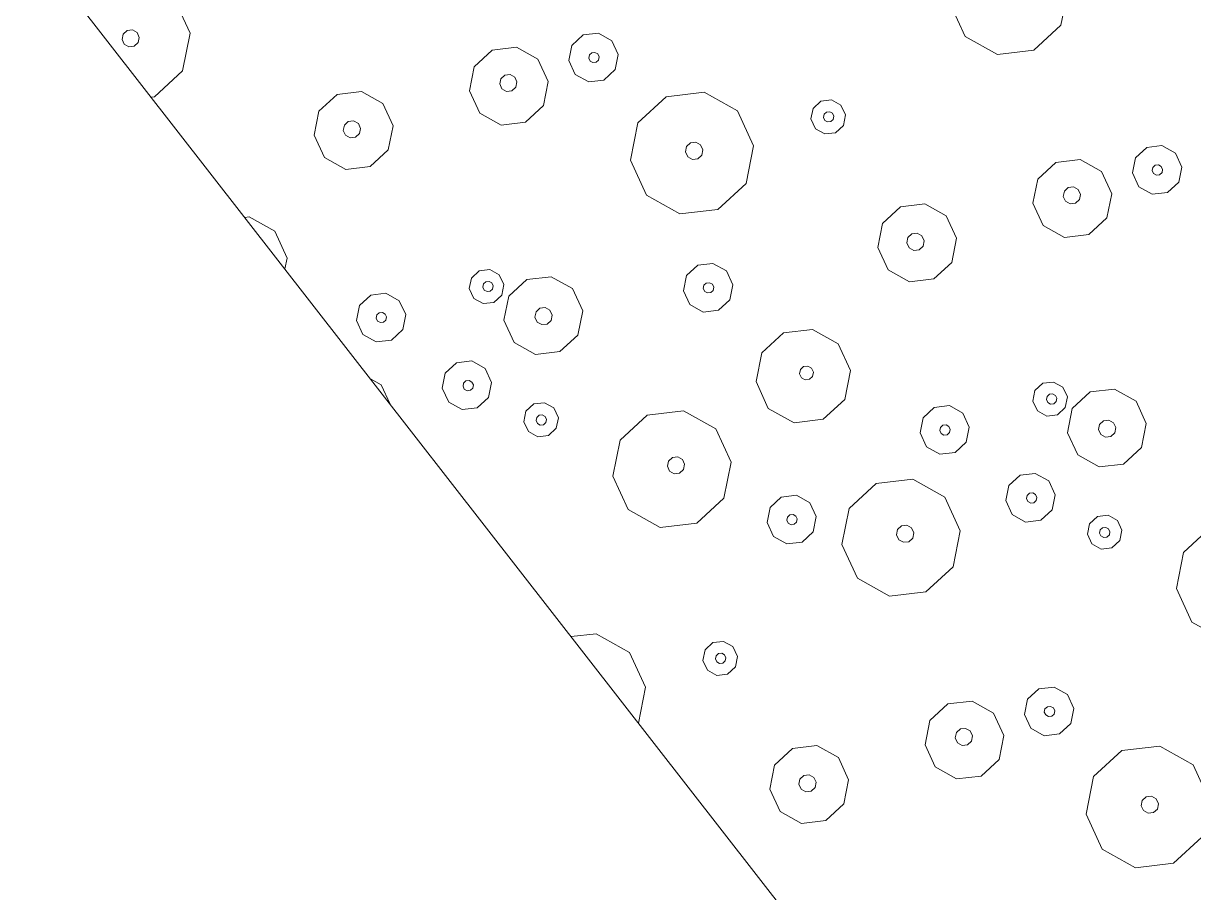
# Model space of a CAD drawing. Header units: metres. Extents: x -2858 to 512, y -1995 to 1252.
# Drawn here: x -504.186 to -500.411, y -103.709 to -100.906 of the extents above; entities that cross this region are included whole.
import ezdxf

# ---------------------------------------------------------------- set-up
doc = ezdxf.new("R2010")
doc.units = ezdxf.units.M
doc.layers.add('Calque commun', color=7, linetype='Continuous')

# ---------------------------------------------------------------- blocks, each defined once
blk = doc.blocks.new('pattern')
at = {"layer": 'Calque commun', "color": 54, "linetype": 'Continuous', "lineweight": 9}
for p, q in [((58.4446, 23.0469), (58.5676, 23.0352)), ((58.5676, 23.0352), (58.6603, 22.9534)), ((58.289, 22.8707), (58.3381, 22.9841)), ((58.6603, 22.9534), (58.6871, 22.8328)), ((58.4571, 22.8709), (58.472, 22.8796)), ((58.472, 22.8796), (58.4892, 22.878)), ((58.4892, 22.878), (58.5021, 22.8666)), ((58.3158, 22.7501), (58.289, 22.8707)), ((58.4502, 22.855), (58.4571, 22.8709)), ((58.4539, 22.8381), (58.4502, 22.855)), ((58.5059, 22.8497), (58.499, 22.8338)), ((58.5021, 22.8666), (58.5059, 22.8497)), ((58.4669, 22.8266), (58.4539, 22.8381)), ((58.4841, 22.825), (58.4669, 22.8266)), ((58.499, 22.8338), (58.4841, 22.825)), ((58.6871, 22.8328), (58.638, 22.7194)), ((58.4085, 22.6682), (58.3158, 22.7501)), ((58.638, 22.7194), (58.5315, 22.6565)), ((57.9229, 22.676), (57.9487, 22.5602)), ((58.5315, 22.6565), (58.4085, 22.6682)), ((57.9487, 22.5602), (57.9015, 22.4513)), ((58.3908, 22.4172), (58.4105, 22.4626)), ((58.4105, 22.4626), (58.4531, 22.4877)), ((58.4531, 22.4877), (58.5023, 22.483)), ((58.5023, 22.483), (58.5394, 22.4503)), ((57.9015, 22.4513), (57.7993, 22.391)), ((58.4572, 22.4216), (58.4661, 22.4269)), ((58.4661, 22.4269), (58.4765, 22.4259)), ((58.4765, 22.4259), (58.4842, 22.419)), ((58.5394, 22.4503), (58.5501, 22.402)), ((57.7993, 22.391), (57.6812, 22.4022)), ((58.4016, 22.3689), (58.3908, 22.4172)), ((58.453, 22.4121), (58.4572, 22.4216)), ((58.4553, 22.4019), (58.453, 22.4121)), ((58.4631, 22.3951), (58.4553, 22.4019)), ((58.4734, 22.3941), (58.4631, 22.3951)), ((58.4824, 22.3993), (58.4734, 22.3941)), ((58.4865, 22.4089), (58.4824, 22.3993)), ((58.4842, 22.419), (58.4865, 22.4089)), ((58.5501, 22.402), (58.5305, 22.3566)), ((58.6256, 22.3522), (58.6937, 22.3924)), ((58.6937, 22.3924), (58.7724, 22.3849)), ((58.4387, 22.3362), (58.4016, 22.3689)), ((58.5305, 22.3566), (58.4879, 22.3315)), ((58.5941, 22.2796), (58.6256, 22.3522)), ((58.7724, 22.3849), (58.8317, 22.3325)), ((58.4879, 22.3315), (58.4387, 22.3362)), ((58.8317, 22.3325), (58.8489, 22.2553)), ((58.6113, 22.2024), (58.5941, 22.2796)), ((58.6871, 22.2622), (58.694, 22.2781)), ((58.694, 22.2781), (58.7089, 22.2869)), ((58.7089, 22.2869), (58.7261, 22.2853)), ((58.7261, 22.2853), (58.7391, 22.2738)), ((58.7391, 22.2738), (58.7428, 22.2569)), ((58.6909, 22.2453), (58.6871, 22.2622)), ((58.7038, 22.2339), (58.6909, 22.2453)), ((58.736, 22.241), (58.7211, 22.2323)), ((58.7428, 22.2569), (58.736, 22.241)), ((58.8489, 22.2553), (58.8175, 22.1827)), ((57.8783, 22.1945), (57.9081, 22.2121)), ((57.9081, 22.2121), (57.9426, 22.2088)), ((57.9426, 22.2088), (57.9685, 22.1859)), ((58.6706, 22.15), (58.6113, 22.2024)), ((58.7211, 22.2323), (58.7038, 22.2339)), ((57.8645, 22.1628), (57.8783, 22.1945)), ((57.8721, 22.129), (57.8645, 22.1628)), ((57.904, 22.16), (57.9081, 22.1695)), ((57.9062, 22.1499), (57.904, 22.16)), ((57.9081, 22.1695), (57.917, 22.1748)), ((57.917, 22.1748), (57.9274, 22.1738)), ((57.9274, 22.1738), (57.9352, 22.167)), ((57.9352, 22.167), (57.9374, 22.1568)), ((57.9685, 22.1859), (57.976, 22.1522)), ((58.8175, 22.1827), (58.7494, 22.1425)), ((57.898, 22.1061), (57.8721, 22.129)), ((57.914, 22.143), (57.9062, 22.1499)), ((57.9244, 22.142), (57.914, 22.143)), ((57.9333, 22.1473), (57.9244, 22.142)), ((57.9374, 22.1568), (57.9333, 22.1473)), ((57.976, 22.1522), (57.9623, 22.1204)), ((58.7494, 22.1425), (58.6706, 22.15)), ((57.9325, 22.1028), (57.898, 22.1061)), ((57.9623, 22.1204), (57.9325, 22.1028)), ((59.0661, 22.0746), (59.1343, 22.1148)), ((59.1343, 22.1148), (59.213, 22.1073)), ((59.213, 22.1073), (59.2723, 22.055)), ((57.5696, 22.0235), (57.6377, 22.0637)), ((57.6377, 22.0637), (57.7164, 22.0562)), ((57.7164, 22.0562), (57.7757, 22.0038)), ((59.0347, 22.002), (59.0661, 22.0746)), ((59.2723, 22.055), (59.2895, 21.9778)), ((57.5381, 21.9509), (57.5696, 22.0235)), ((59.142, 22.0021), (59.1569, 22.0109)), ((59.1569, 22.0109), (59.1741, 22.0092)), ((59.1741, 22.0092), (59.1871, 21.9978)), ((57.7757, 22.0038), (57.7929, 21.9266)), ((57.9373, 21.9578), (57.9799, 21.983)), ((57.9799, 21.983), (58.0291, 21.9783)), ((58.0291, 21.9783), (58.0662, 21.9456)), ((59.0519, 21.9248), (59.0347, 22.002)), ((59.1351, 21.9862), (59.142, 22.0021)), ((59.1389, 21.9693), (59.1351, 21.9862)), ((59.1908, 21.9809), (59.184, 21.965)), ((59.1871, 21.9978), (59.1908, 21.9809)), ((59.2895, 21.9778), (59.258, 21.9052)), ((57.5553, 21.8737), (57.5381, 21.9509)), ((57.6383, 21.9432), (57.6452, 21.9591)), ((57.6421, 21.9263), (57.6383, 21.9432)), ((57.6452, 21.9591), (57.6601, 21.9679)), ((57.6601, 21.9679), (57.6774, 21.9662)), ((57.6774, 21.9662), (57.6903, 21.9548)), ((57.6941, 21.9379), (57.6872, 21.922)), ((57.6903, 21.9548), (57.6941, 21.9379)), ((57.9176, 21.9125), (57.9373, 21.9578)), ((58.0662, 21.9456), (58.0769, 21.8973)), ((59.1518, 21.9578), (59.1389, 21.9693)), ((59.1691, 21.9562), (59.1518, 21.9578)), ((59.184, 21.965), (59.1691, 21.9562)), ((57.6551, 21.9149), (57.6421, 21.9263)), ((57.6723, 21.9132), (57.6551, 21.9149)), ((57.6872, 21.922), (57.6723, 21.9132)), ((57.7929, 21.9266), (57.7615, 21.854)), ((57.9284, 21.8642), (57.9176, 21.9125)), ((57.9785, 21.9103), (57.9827, 21.9198)), ((57.9808, 21.9001), (57.9785, 21.9103)), ((57.9886, 21.8933), (57.9808, 21.9001)), ((57.9827, 21.9198), (57.9916, 21.9251)), ((57.9916, 21.9251), (58.0019, 21.9241)), ((58.0078, 21.8976), (57.9989, 21.8923)), ((58.0019, 21.9241), (58.0097, 21.9172)), ((58.012, 21.9071), (58.0078, 21.8976)), ((58.0097, 21.9172), (58.012, 21.9071)), ((58.0769, 21.8973), (58.0572, 21.8519)), ((59.1112, 21.8725), (59.0519, 21.9248)), ((59.258, 21.9052), (59.1899, 21.865)), ((57.6146, 21.8213), (57.5553, 21.8737)), ((57.9654, 21.8315), (57.9284, 21.8642)), ((57.9989, 21.8923), (57.9886, 21.8933)), ((58.2277, 21.8071), (58.3299, 21.8674)), ((58.3299, 21.8674), (58.448, 21.8561)), ((59.1899, 21.865), (59.1112, 21.8725)), ((57.6934, 21.8138), (57.6146, 21.8213)), ((57.7615, 21.854), (57.6934, 21.8138)), ((58.0147, 21.8268), (57.9654, 21.8315)), ((58.0572, 21.8519), (58.0147, 21.8268)), ((58.448, 21.8561), (58.5369, 21.7776)), ((57.6759, 21.777), (57.7057, 21.7946)), ((57.7057, 21.7946), (57.7402, 21.7913)), ((57.7402, 21.7913), (57.7661, 21.7684)), ((58.1805, 21.6982), (58.2277, 21.8071)), ((57.6621, 21.7453), (57.6759, 21.777)), ((57.6697, 21.7115), (57.6621, 21.7453)), ((57.6978, 21.7449), (57.7019, 21.7544)), ((57.7, 21.7347), (57.6978, 21.7449)), ((57.7019, 21.7544), (57.7109, 21.7597)), ((57.7109, 21.7597), (57.7212, 21.7587)), ((57.7212, 21.7587), (57.729, 21.7518)), ((57.729, 21.7518), (57.7312, 21.7417)), ((57.7661, 21.7684), (57.7736, 21.7346)), ((58.5369, 21.7776), (58.5627, 21.6618)), ((57.6956, 21.6886), (57.6697, 21.7115)), ((57.7078, 21.7279), (57.7, 21.7347)), ((57.7182, 21.7269), (57.7078, 21.7279)), ((57.7271, 21.7322), (57.7182, 21.7269)), ((57.7312, 21.7417), (57.7271, 21.7322)), ((57.7736, 21.7346), (57.7599, 21.7029)), ((58.3326, 21.6998), (58.3475, 21.7086)), ((58.3475, 21.7086), (58.3648, 21.707)), ((58.3648, 21.707), (58.3778, 21.6956)), ((57.7301, 21.6853), (57.6956, 21.6886)), ((57.7599, 21.7029), (57.7301, 21.6853)), ((58.2063, 21.5824), (58.1805, 21.6982)), ((58.3258, 21.684), (58.3326, 21.6998)), ((58.3295, 21.6671), (58.3258, 21.684)), ((58.3815, 21.6787), (58.3746, 21.6628)), ((58.3778, 21.6956), (58.3815, 21.6787)), ((57.9592, 21.606), (58.0018, 21.6311)), ((58.0018, 21.6311), (58.051, 21.6264)), ((58.3425, 21.6556), (58.3295, 21.6671)), ((58.3597, 21.654), (58.3425, 21.6556)), ((58.3746, 21.6628), (58.3597, 21.654)), ((58.5627, 21.6618), (58.5155, 21.5529)), ((57.9396, 21.5606), (57.9592, 21.606)), ((58.051, 21.6264), (58.0881, 21.5937)), ((58.0881, 21.5937), (58.0988, 21.5455)), ((56.8577, 21.512), (56.8773, 21.5574)), ((56.8773, 21.5574), (56.9199, 21.5825)), ((56.9199, 21.5825), (56.9691, 21.5778)), ((56.9691, 21.5778), (57.0062, 21.5451)), ((57.9503, 21.5124), (57.9396, 21.5606)), ((58.0018, 21.5555), (58.0059, 21.565)), ((58.004, 21.5454), (58.0018, 21.5555)), ((58.0059, 21.565), (58.0148, 21.5703)), ((58.0148, 21.5703), (58.0252, 21.5693)), ((58.0252, 21.5693), (58.0329, 21.5625)), ((58.0329, 21.5625), (58.0352, 21.5523)), ((58.2952, 21.5038), (58.2063, 21.5824)), ((59.0089, 21.5421), (59.0387, 21.5597)), ((59.0387, 21.5597), (59.0732, 21.5564)), ((59.0732, 21.5564), (59.0991, 21.5335)), ((56.924, 21.5164), (56.9329, 21.5217)), ((56.9329, 21.5217), (56.9433, 21.5207)), ((56.9433, 21.5207), (56.9511, 21.5138)), ((57.0062, 21.5451), (57.017, 21.4968)), ((58.0118, 21.5385), (58.004, 21.5454)), ((58.0221, 21.5375), (58.0118, 21.5385)), ((58.0311, 21.5428), (58.0221, 21.5375)), ((58.0352, 21.5523), (58.0311, 21.5428)), ((58.0988, 21.5455), (58.0792, 21.5001)), ((58.5155, 21.5529), (58.4134, 21.4926)), ((58.9951, 21.5103), (59.0089, 21.5421)), ((59.0371, 21.517), (59.046, 21.5223)), ((59.046, 21.5223), (59.0563, 21.5213)), ((59.0563, 21.5213), (59.0641, 21.5144)), ((59.0991, 21.5335), (59.1066, 21.4997)), ((56.8684, 21.4637), (56.8577, 21.512)), ((56.9199, 21.5069), (56.924, 21.5164)), ((56.9221, 21.4967), (56.9199, 21.5069)), ((56.9299, 21.4899), (56.9221, 21.4967)), ((56.9402, 21.4889), (56.9299, 21.4899)), ((56.9492, 21.4942), (56.9402, 21.4889)), ((56.9533, 21.5037), (56.9492, 21.4942)), ((56.9511, 21.5138), (56.9533, 21.5037)), ((57.017, 21.4968), (56.9973, 21.4515)), ((57.0924, 21.447), (57.1605, 21.4872)), ((57.1605, 21.4872), (57.2393, 21.4797)), ((57.2393, 21.4797), (57.2986, 21.4273)), ((57.9874, 21.4797), (57.9503, 21.5124)), ((58.0366, 21.475), (57.9874, 21.4797)), ((58.0792, 21.5001), (58.0366, 21.475)), ((58.4134, 21.4926), (58.2952, 21.5038)), ((59.0027, 21.4766), (58.9951, 21.5103)), ((59.0329, 21.5075), (59.0371, 21.517)), ((59.0352, 21.4974), (59.0329, 21.5075)), ((59.043, 21.4905), (59.0352, 21.4974)), ((59.0533, 21.4895), (59.043, 21.4905)), ((59.0622, 21.4948), (59.0533, 21.4895)), ((59.0664, 21.5043), (59.0622, 21.4948)), ((59.0641, 21.5144), (59.0664, 21.5043)), ((59.1066, 21.4997), (59.0929, 21.468)), ((56.9055, 21.431), (56.8684, 21.4637)), ((56.9973, 21.4515), (56.9547, 21.4263)), ((57.0609, 21.3744), (57.0924, 21.447)), ((58.5035, 21.431), (58.5461, 21.4562)), ((58.5461, 21.4562), (58.5953, 21.4515)), ((58.5953, 21.4515), (58.6324, 21.4188)), ((59.0286, 21.4537), (59.0027, 21.4766)), ((59.0631, 21.4504), (59.0286, 21.4537)), ((59.0929, 21.468), (59.0631, 21.4504)), ((59.2806, 21.3877), (59.3822, 21.4477)), ((56.9547, 21.4263), (56.9055, 21.431)), ((57.2986, 21.4273), (57.3158, 21.3501)), ((58.4839, 21.3857), (58.5035, 21.431)), ((58.6324, 21.4188), (58.6432, 21.3705)), ((57.0781, 21.2972), (57.0609, 21.3744)), ((57.1539, 21.357), (57.1608, 21.3729)), ((57.1608, 21.3729), (57.1757, 21.3817)), ((57.1757, 21.3817), (57.1929, 21.3801)), ((57.1929, 21.3801), (57.2059, 21.3686)), ((57.2059, 21.3686), (57.2097, 21.3517)), ((58.4946, 21.3374), (58.4839, 21.3857)), ((58.5461, 21.3805), (58.5502, 21.3901)), ((58.5483, 21.3704), (58.5461, 21.3805)), ((58.5561, 21.3635), (58.5483, 21.3704)), ((58.5502, 21.3901), (58.5591, 21.3953)), ((58.5591, 21.3953), (58.5695, 21.3944)), ((58.5754, 21.3678), (58.5664, 21.3626)), ((58.5695, 21.3944), (58.5773, 21.3875)), ((58.5795, 21.3774), (58.5754, 21.3678)), ((58.5773, 21.3875), (58.5795, 21.3774)), ((58.6432, 21.3705), (58.6235, 21.3251)), ((59.2314, 21.2743), (59.2806, 21.3877)), ((57.1577, 21.3402), (57.1539, 21.357)), ((57.1707, 21.3287), (57.1577, 21.3402)), ((57.1879, 21.3271), (57.1707, 21.3287)), ((57.2028, 21.3359), (57.1879, 21.3271)), ((57.2097, 21.3517), (57.2028, 21.3359)), ((57.3158, 21.3501), (57.2843, 21.2775)), ((58.5317, 21.3047), (58.4946, 21.3374)), ((58.5664, 21.3626), (58.5561, 21.3635)), ((57.1374, 21.2448), (57.0781, 21.2972)), ((58.5809, 21.3), (58.5317, 21.3047)), ((58.6235, 21.3251), (58.5809, 21.3)), ((57.2843, 21.2775), (57.2162, 21.2373)), ((59.2583, 21.1537), (59.2314, 21.2743)), ((57.2162, 21.2373), (57.1374, 21.2448)), ((58.0786, 21.199), (58.1603, 21.2473)), ((58.1603, 21.2473), (58.2548, 21.2383)), ((58.2548, 21.2383), (58.326, 21.1755)), ((57.533, 21.1694), (57.6011, 21.2096)), ((57.6011, 21.2096), (57.6798, 21.2021)), ((57.6798, 21.2021), (57.7391, 21.1498)), ((58.0408, 21.1119), (58.0786, 21.199)), ((57.5015, 21.0968), (57.533, 21.1694)), ((57.7391, 21.1498), (57.7563, 21.0726)), ((58.326, 21.1755), (58.3467, 21.0828)), ((58.5561, 21.1091), (58.6583, 21.1694)), ((58.6583, 21.1694), (58.7765, 21.1582)), ((58.7765, 21.1582), (58.8654, 21.0796)), ((59.3193, 21.0999), (59.2583, 21.1537)), ((57.6088, 21.0969), (57.6237, 21.1057)), ((57.6237, 21.1057), (57.6409, 21.104)), ((57.6409, 21.104), (57.6539, 21.0926)), ((58.0615, 21.0193), (58.0408, 21.1119)), ((58.1571, 21.1006), (58.1626, 21.1133)), ((58.1626, 21.1133), (58.1745, 21.1203)), ((58.1745, 21.1203), (58.1883, 21.119)), ((58.1883, 21.119), (58.1987, 21.1098)), ((58.1987, 21.1098), (58.2017, 21.0963)), ((58.5089, 21.0002), (58.5561, 21.1091)), ((57.5187, 21.0196), (57.5015, 21.0968)), ((57.6019, 21.081), (57.6088, 21.0969)), ((57.6057, 21.0641), (57.6019, 21.081)), ((57.6577, 21.0757), (57.6508, 21.0598)), ((57.6539, 21.0926), (57.6577, 21.0757)), ((57.7563, 21.0726), (57.7249, 21)), ((58.1601, 21.0871), (58.1571, 21.1006)), ((58.1705, 21.0779), (58.1601, 21.0871)), ((58.1842, 21.0766), (58.1705, 21.0779)), ((58.1962, 21.0836), (58.1842, 21.0766)), ((58.2017, 21.0963), (58.1962, 21.0836)), ((58.3467, 21.0828), (58.3089, 20.9957)), ((58.8654, 21.0796), (58.8912, 20.9638)), ((57.6187, 21.0526), (57.6057, 21.0641)), ((57.6359, 21.051), (57.6187, 21.0526)), ((57.6508, 21.0598), (57.6359, 21.051)), ((57.578, 20.9673), (57.5187, 21.0196)), ((57.7249, 21), (57.6568, 20.9598)), ((58.1326, 20.9565), (58.0615, 21.0193)), ((58.3089, 20.9957), (58.2271, 20.9475)), ((58.5347, 20.8844), (58.5089, 21.0002)), ((58.6542, 20.986), (58.6611, 21.0019)), ((58.6611, 21.0019), (58.676, 21.0107)), ((58.676, 21.0107), (58.6932, 21.0091)), ((58.6932, 21.0091), (58.7062, 20.9976)), ((58.7062, 20.9976), (58.71, 20.9807)), ((56.6945, 20.9019), (56.7967, 20.9622)), ((56.7967, 20.9622), (56.9148, 20.9509)), ((56.9148, 20.9509), (57.0038, 20.8724)), ((57.6568, 20.9598), (57.578, 20.9673)), ((58.2271, 20.9475), (58.1326, 20.9565)), ((58.658, 20.9691), (58.6542, 20.986)), ((58.671, 20.9577), (58.658, 20.9691)), ((58.6882, 20.956), (58.671, 20.9577)), ((58.7031, 20.9648), (58.6882, 20.956)), ((58.71, 20.9807), (58.7031, 20.9648)), ((58.8912, 20.9638), (58.844, 20.855)), ((58.6237, 20.8059), (58.5347, 20.8844)), ((57.0038, 20.8724), (57.0296, 20.7566)), ((58.844, 20.855), (58.7418, 20.7946)), ((58.7418, 20.7946), (58.6237, 20.8059)), ((57.0296, 20.7566), (56.9824, 20.6477)), ((58.1068, 20.6864), (58.1265, 20.7317)), ((58.1265, 20.7317), (58.1691, 20.7569)), ((58.1691, 20.7569), (58.2183, 20.7522)), ((58.2183, 20.7522), (58.2553, 20.7195)), ((58.169, 20.6813), (58.1731, 20.6908)), ((58.1731, 20.6908), (58.1821, 20.6961)), ((58.1821, 20.6961), (58.1924, 20.6951)), ((58.1924, 20.6951), (58.2002, 20.6882)), ((58.2002, 20.6882), (58.2025, 20.6781)), ((58.2553, 20.7195), (58.2661, 20.6712)), ((57.4757, 20.6369), (57.5055, 20.6545)), ((57.5055, 20.6545), (57.54, 20.6512)), ((57.54, 20.6512), (57.5659, 20.6283)), ((58.1176, 20.6381), (58.1068, 20.6864)), ((58.1713, 20.6711), (58.169, 20.6813)), ((58.1791, 20.6642), (58.1713, 20.6711)), ((58.1894, 20.6633), (58.1791, 20.6642)), ((58.1983, 20.6685), (58.1894, 20.6633)), ((58.2025, 20.6781), (58.1983, 20.6685)), ((58.2661, 20.6712), (58.2464, 20.6258)), ((57.462, 20.6052), (57.4757, 20.6369)), ((57.4998, 20.6023), (57.5039, 20.6118)), ((57.5039, 20.6118), (57.5128, 20.6171)), ((57.5128, 20.6171), (57.5232, 20.6161)), ((57.5232, 20.6161), (57.5309, 20.6092)), ((57.5659, 20.6283), (57.5735, 20.5945)), ((58.1546, 20.6054), (58.1176, 20.6381)), ((58.2464, 20.6258), (58.2039, 20.6007)), ((58.8208, 20.5982), (58.8506, 20.6158)), ((58.8506, 20.6158), (58.8851, 20.6125)), ((58.8851, 20.6125), (58.911, 20.5896)), ((57.4695, 20.5714), (57.462, 20.6052)), ((57.502, 20.5922), (57.4998, 20.6023)), ((57.5098, 20.5853), (57.502, 20.5922)), ((57.5201, 20.5843), (57.5098, 20.5853)), ((57.5291, 20.5896), (57.5201, 20.5843)), ((57.5332, 20.5991), (57.5291, 20.5896)), ((57.5309, 20.6092), (57.5332, 20.5991)), ((57.5735, 20.5945), (57.5597, 20.5628)), ((58.2039, 20.6007), (58.1546, 20.6054)), ((58.807, 20.5664), (58.8208, 20.5982)), ((58.8506, 20.5732), (58.8595, 20.5785)), ((58.8595, 20.5785), (58.8699, 20.5775)), ((58.8699, 20.5775), (58.8777, 20.5706)), ((58.911, 20.5896), (58.9185, 20.5558)), ((57.4954, 20.5485), (57.4695, 20.5714)), ((57.5299, 20.5452), (57.4954, 20.5485)), ((57.5597, 20.5628), (57.5299, 20.5452)), ((57.7475, 20.4826), (57.8539, 20.5454)), ((57.8539, 20.5454), (57.9769, 20.5337)), ((58.8146, 20.5326), (58.807, 20.5664)), ((58.8465, 20.5637), (58.8506, 20.5732)), ((58.8487, 20.5535), (58.8465, 20.5637)), ((58.8565, 20.5467), (58.8487, 20.5535)), ((58.8669, 20.5457), (58.8565, 20.5467)), ((58.8758, 20.5509), (58.8669, 20.5457)), ((58.8799, 20.5605), (58.8758, 20.5509)), ((58.8777, 20.5706), (58.8799, 20.5605)), ((58.9185, 20.5558), (58.9048, 20.524)), ((57.9769, 20.5337), (58.0696, 20.4519)), ((58.8405, 20.5097), (58.8146, 20.5326)), ((58.875, 20.5064), (58.8405, 20.5097)), ((58.9048, 20.524), (58.875, 20.5064)), ((57.6983, 20.3692), (57.7475, 20.4826)), ((58.5121, 20.4271), (58.5802, 20.4673)), ((58.5802, 20.4673), (58.659, 20.4598)), ((58.0696, 20.4519), (58.0965, 20.3312)), ((58.4806, 20.3545), (58.5121, 20.4271)), ((58.659, 20.4598), (58.7183, 20.4075)), ((58.7183, 20.4075), (58.7355, 20.3303)), ((58.8798, 20.3615), (58.9224, 20.3866)), ((58.9224, 20.3866), (58.9716, 20.3819)), ((57.7252, 20.2485), (57.6983, 20.3692)), ((57.8595, 20.3534), (57.8664, 20.3693)), ((57.8633, 20.3365), (57.8595, 20.3534)), ((57.8664, 20.3693), (57.8813, 20.3781)), ((57.8813, 20.3781), (57.8985, 20.3764)), ((57.8985, 20.3764), (57.9115, 20.365)), ((57.9152, 20.3481), (57.9084, 20.3322)), ((57.9115, 20.365), (57.9152, 20.3481)), ((58.4978, 20.2773), (58.4806, 20.3545)), ((58.5808, 20.3469), (58.5877, 20.3627)), ((58.5877, 20.3627), (58.6026, 20.3715)), ((58.6026, 20.3715), (58.6199, 20.3699)), ((58.6199, 20.3699), (58.6328, 20.3584)), ((58.6328, 20.3584), (58.6366, 20.3415)), ((58.8601, 20.3161), (58.8798, 20.3615)), ((58.9716, 20.3819), (59.0087, 20.3492)), ((59.0087, 20.3492), (59.0194, 20.301)), ((57.8762, 20.3251), (57.8633, 20.3365)), ((57.8935, 20.3234), (57.8762, 20.3251)), ((57.9084, 20.3322), (57.8935, 20.3234)), ((58.0965, 20.3312), (58.0473, 20.2178)), ((58.5846, 20.33), (58.5808, 20.3469)), ((58.5976, 20.3185), (58.5846, 20.33)), ((58.6148, 20.3169), (58.5976, 20.3185)), ((58.6297, 20.3257), (58.6148, 20.3169)), ((58.6366, 20.3415), (58.6297, 20.3257)), ((58.7355, 20.3303), (58.704, 20.2577)), ((58.8709, 20.2679), (58.8601, 20.3161)), ((58.921, 20.3139), (58.9252, 20.3235)), ((58.9233, 20.3038), (58.921, 20.3139)), ((58.9252, 20.3235), (58.9341, 20.3287)), ((58.9341, 20.3287), (58.9444, 20.3277)), ((58.9444, 20.3277), (58.9522, 20.3209)), ((58.9545, 20.3107), (58.9503, 20.3012)), ((58.9522, 20.3209), (58.9545, 20.3107)), ((58.5571, 20.225), (58.4978, 20.2773)), ((58.9311, 20.2969), (58.9233, 20.3038)), ((58.9414, 20.2959), (58.9311, 20.2969)), ((58.9503, 20.3012), (58.9414, 20.2959)), ((59.0194, 20.301), (58.9997, 20.2556)), ((57.8178, 20.1667), (57.7252, 20.2485)), ((58.704, 20.2577), (58.6359, 20.2175)), ((58.9079, 20.2351), (58.8709, 20.2679)), ((58.9572, 20.2304), (58.9079, 20.2351)), ((58.9997, 20.2556), (58.9572, 20.2304)), ((58.0473, 20.2178), (57.9409, 20.155)), ((58.6359, 20.2175), (58.5571, 20.225)), ((58.6184, 20.1806), (58.6482, 20.1982)), ((58.6482, 20.1982), (58.6827, 20.195)), ((57.9409, 20.155), (57.8178, 20.1667)), ((58.6046, 20.1489), (58.6184, 20.1806)), ((58.6444, 20.158), (58.6534, 20.1633)), ((58.6534, 20.1633), (58.6637, 20.1623)), ((58.6637, 20.1623), (58.6715, 20.1555)), ((58.6827, 20.195), (58.7086, 20.1721)), ((58.7086, 20.1721), (58.7161, 20.1383)), ((59.123, 20.1018), (59.1502, 20.1646)), ((58.6122, 20.1151), (58.6046, 20.1489)), ((58.6403, 20.1485), (58.6444, 20.158)), ((58.6425, 20.1384), (58.6403, 20.1485)), ((58.6503, 20.1315), (58.6425, 20.1384)), ((58.6607, 20.1305), (58.6503, 20.1315)), ((58.6696, 20.1358), (58.6607, 20.1305)), ((58.6737, 20.1453), (58.6696, 20.1358)), ((58.6715, 20.1555), (58.6737, 20.1453)), ((58.7161, 20.1383), (58.7024, 20.1065)), ((58.6381, 20.0922), (58.6122, 20.1151)), ((58.6726, 20.0889), (58.6381, 20.0922)), ((58.7024, 20.1065), (58.6726, 20.0889)), ((59.1317, 20.0625), (59.123, 20.1018)), ((58.8821, 19.9643), (58.9017, 20.0096)), ((58.9017, 20.0096), (58.9443, 20.0348)), ((58.9443, 20.0348), (58.9935, 20.0301)), ((58.9935, 20.0301), (59.0306, 19.9974)), ((57.8198, 19.961), (57.8624, 19.9861)), ((57.8624, 19.9861), (57.9116, 19.9814)), ((57.9116, 19.9814), (57.9487, 19.9487)), ((58.9484, 19.9687), (58.9573, 19.974)), ((58.9573, 19.974), (58.9677, 19.973)), ((58.9677, 19.973), (58.9754, 19.9661)), ((59.0306, 19.9974), (59.0413, 19.9491)), ((57.8002, 19.9156), (57.8198, 19.961)), ((57.9487, 19.9487), (57.9595, 19.9005)), ((58.8928, 19.916), (58.8821, 19.9643)), ((58.9443, 19.9592), (58.9484, 19.9687)), ((58.9465, 19.949), (58.9443, 19.9592)), ((58.9543, 19.9422), (58.9465, 19.949)), ((58.9646, 19.9412), (58.9543, 19.9422)), ((58.9736, 19.9464), (58.9646, 19.9412)), ((58.9777, 19.956), (58.9736, 19.9464)), ((58.9754, 19.9661), (58.9777, 19.956)), ((59.0413, 19.9491), (59.0217, 19.9037)), ((57.8109, 19.8674), (57.8002, 19.9156)), ((57.8624, 19.9105), (57.8665, 19.92)), ((57.8646, 19.9004), (57.8624, 19.9105)), ((57.8724, 19.8935), (57.8646, 19.9004)), ((57.8665, 19.92), (57.8754, 19.9253)), ((57.8754, 19.9253), (57.8858, 19.9243)), ((57.8917, 19.8978), (57.8827, 19.8925)), ((57.8858, 19.9243), (57.8936, 19.9175)), ((57.8958, 19.9073), (57.8917, 19.8978)), ((57.8936, 19.9175), (57.8958, 19.9073)), ((57.9595, 19.9005), (57.9398, 19.8551)), ((58.9299, 19.8833), (58.8928, 19.916)), ((59.0217, 19.9037), (58.9791, 19.8786)), ((57.848, 19.8346), (57.8109, 19.8674)), ((57.8827, 19.8925), (57.8724, 19.8935)), ((58.0349, 19.8506), (58.103, 19.8908)), ((58.103, 19.8908), (58.1818, 19.8833)), ((58.1818, 19.8833), (58.2411, 19.831)), ((58.9791, 19.8786), (58.9299, 19.8833)), ((57.8972, 19.83), (57.848, 19.8346)), ((57.9398, 19.8551), (57.8972, 19.83)), ((58.0034, 19.7781), (58.0349, 19.8506)), ((58.2411, 19.831), (58.2583, 19.7538)), ((58.1033, 19.7766), (58.1182, 19.7854)), ((58.1182, 19.7854), (58.1354, 19.7837)), ((58.1354, 19.7837), (58.1484, 19.7723)), ((58.0206, 19.7008), (58.0034, 19.7781)), ((58.0964, 19.7607), (58.1033, 19.7766)), ((58.1002, 19.7438), (58.0964, 19.7607)), ((58.1132, 19.7323), (58.1002, 19.7438)), ((58.1522, 19.7554), (58.1453, 19.7395)), ((58.1484, 19.7723), (58.1522, 19.7554)), ((58.2583, 19.7538), (58.2268, 19.6812)), ((58.1304, 19.7307), (58.1132, 19.7323)), ((58.1453, 19.7395), (58.1304, 19.7307)), ((58.0799, 19.6485), (58.0206, 19.7008)), ((58.2268, 19.6812), (58.1587, 19.641)), ((58.1587, 19.641), (58.0799, 19.6485)), ((58.4755, 19.5731), (58.5436, 19.6133)), ((58.5436, 19.6133), (58.6223, 19.6058)), ((58.6223, 19.6058), (58.6816, 19.5534)), ((58.9833, 19.5156), (59.0211, 19.6027)), ((59.0211, 19.6027), (59.0519, 19.6209)), ((58.444, 19.5005), (58.4755, 19.5731)), ((58.6816, 19.5534), (58.6988, 19.4762)), ((58.4612, 19.4233), (58.444, 19.5005)), ((58.5444, 19.4846), (58.5513, 19.5005)), ((58.5482, 19.4677), (58.5444, 19.4846)), ((58.5513, 19.5005), (58.5662, 19.5093)), ((58.5662, 19.5093), (58.5834, 19.5077)), ((58.5834, 19.5077), (58.5964, 19.4962)), ((58.6002, 19.4793), (58.5933, 19.4634)), ((58.5964, 19.4962), (58.6002, 19.4793)), ((59.004, 19.4229), (58.9833, 19.5156)), ((58.5612, 19.4563), (58.5482, 19.4677)), ((58.5784, 19.4546), (58.5612, 19.4563)), ((58.5933, 19.4634), (58.5784, 19.4546)), ((58.6988, 19.4762), (58.6674, 19.4036)), ((58.5205, 19.3709), (58.4612, 19.4233)), ((58.6674, 19.4036), (58.5993, 19.3634)), ((59.0144, 19.4137), (59.004, 19.4229)), ((58.5993, 19.3634), (58.5205, 19.3709)), ((58.6899, 18.8862), (58.7964, 18.949)), ((58.7964, 18.949), (58.9194, 18.9373)), ((58.9194, 18.9373), (58.9271, 18.9306)), ((58.6408, 18.7728), (58.6899, 18.8862)), ((58.802, 18.7571), (58.8089, 18.7729)), ((58.8089, 18.7729), (58.8238, 18.7817)), ((58.8238, 18.7817), (58.841, 18.7801)), ((58.841, 18.7801), (58.854, 18.7686)), ((58.854, 18.7686), (58.8577, 18.7517)), ((58.8058, 18.7402), (58.802, 18.7571)), ((58.8187, 18.7287), (58.8058, 18.7402)), ((58.836, 18.7271), (58.8187, 18.7287)), ((58.8509, 18.7359), (58.836, 18.7271)), ((58.8577, 18.7517), (58.8509, 18.7359))]:
    blk.add_line(p, q, dxfattribs=at)
at = {"layer": 'Calque commun', "color": 7, "linetype": 'Continuous', "lineweight": 9}
mesh = blk.add_polyface(dxfattribs=at)
corners = [(70.8497, 113.5412), (53.8349, 19.1692), (74.7282, 106.3237), (76.0435, 113.5984), (74.769, 106.1763), (58.8077, 18.2701), (114.1703, 105.207), (114.1703, 98.5387)]
mesh.append_faces([[corners[k] for k in face] for face in [(3, 4, 6)]], dxfattribs={"vtx0": -1, "vtx1": -1, "color": 7})
mesh.append_faces([[corners[k] for k in face] for face in [(3, 2, 4)]], dxfattribs={"vtx0": -1, "vtx2": -1, "color": 7})
mesh.append_faces([[corners[k] for k in face] for face in [(5, 2, 1)]], dxfattribs={"vtx1": -1, "color": 7})
mesh.append_faces([[corners[k] for k in face] for face in [(0, 1, 2), (3, 0, 2)]], dxfattribs={"vtx1": -1, "vtx2": -1, "color": 7})
mesh.append_faces([[corners[k] for k in face] for face in [(4, 7, 6)]], dxfattribs={"vtx2": -1, "color": 7})

msp = doc.modelspace()

# ---------------------------------------------------------------- block references
at = {"layer": 'Calque commun', "color": 0, "linetype": 'ByBlock', "lineweight": -2, "rotation": 228.1617603435354}
msp.add_blockref('pattern', (-478.5712, -44.6144), dxfattribs=at)

doc.saveas('drawing.dxf')
